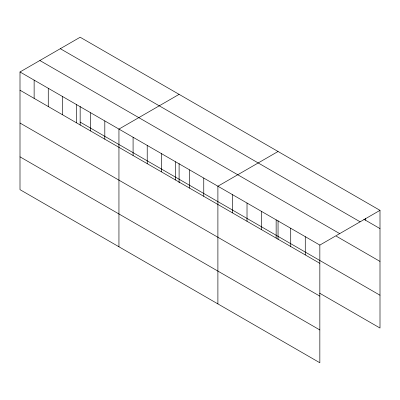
<?xml version="1.0" encoding="UTF-8"?>
<svg xmlns="http://www.w3.org/2000/svg" width="400" height="400" viewBox="0 0 400 400"><rect width="100%" height="100%" fill="white"/><g stroke="black" fill="none" stroke-linecap="round" stroke-linejoin="round"><path stroke-width="0.6" d="M20 71.965L319.84 245.08L319.84 362.765L20 189.655L20 71.965L80.16 37.235L380 210.345L380 328.035L319.59 293.155M179.105 94.36L118.945 129.095L118.945 246.78M278.055 151.49L217.895 186.22L217.895 303.91M319.84 245.08L380 210.345M363.82 219.25L380 228.595M60.305 48.695L360.145 221.81M39.855 60.505L339.695 233.615M336.31 236.185L380 261.41M80.16 122.105L380 295.22M20 90.215L319.84 263.325M20 123.03L319.84 296.14M20 156.84L319.84 329.95M365.435 218.36L365.435 220.185M305.275 236.67L305.275 254.92M290.715 228.26L290.715 246.51M278.055 220.665L278.055 239.4M276.15 219.855L276.15 238.1M261.585 211.445L261.585 229.695M247.02 203.035L247.02 221.285M232.46 194.63L232.46 212.875M203.76 178.06L203.76 196.305M189.625 169.9L189.625 188.145M179.105 163.535L179.105 182.88M175.49 161.74L175.49 179.985M161.355 153.575L161.355 171.825M147.22 145.415L147.22 163.665M133.085 137.255L133.085 155.5M104.81 120.935L104.81 139.18M90.675 112.77L90.675 131.02M80.16 106.41L80.16 125.145M76.54 104.61L76.54 122.86M62.405 96.45L62.405 114.7M48.27 88.29L48.27 106.535M34.135 80.13L34.135 98.375"/></g></svg>
